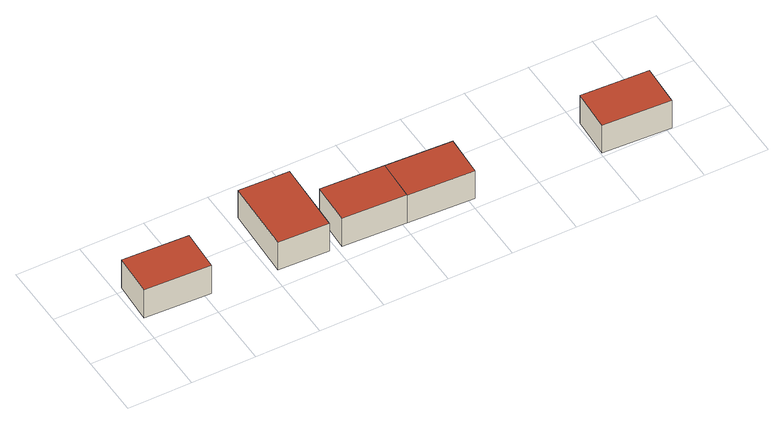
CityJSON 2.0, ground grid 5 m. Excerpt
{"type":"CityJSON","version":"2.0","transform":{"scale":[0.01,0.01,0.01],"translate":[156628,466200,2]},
"CityObjects":{
"building1":{"type":"Building","attributes":{"b3_bag_bag_overlap":0,"b3_dak_type":"horizontal","b3_extrusie":"standard","b3_h_dak_50p":4.74,"b3_h_dak_70p":4.75,"b3_h_dak_max":4.79,"b3_h_dak_min":4.7,"b3_h_maaiveld":2.14,"b3_is_glas_dak":false,"b3_kas_warenhuis":false,"b3_kwaliteitsindicator":true,"b3_mutatie_ahn3_ahn4":false,"b3_mutatie_ahn4_ahn5":false,"b3_n_nok":0,"b3_n_vlakken":1,"b3_opp_buitenmuur":35.32,"b3_opp_dak_plat":17.09,"b3_opp_dak_schuin":0,"b3_opp_grond":17.08,"b3_opp_scheidingsmuur":8.63,"b3_rmse_lod12":0.0256,"b3_rmse_lod13":0.0256,"b3_rmse_lod22":0.0232,"b3_t_run":9,"b3_val3dity_lod12":"[]","b3_val3dity_lod13":"[]","b3_val3dity_lod22":"[]","b3_volume_lod12":44.48,"b3_volume_lod13":44.48,"b3_volume_lod22":44.33,"geconstateerd":false,"oorspronkelijkbouwjaar":1987,"status":"Pand in gebruik"},"children":["building1-1"]},
"building1-1":{"type":"BuildingPart","parents":["building1"],"geometry":[{"type":"Solid","lod":"2.2","boundaries":[[[[0,1,2,3]],[[4,5,6,7]],[[7,6,1,0]],[[6,5,2,1]],[[5,4,3,2]],[[4,7,0,3]]]],"semantics":{"surfaces":[{"type":"GroundSurface"},{"type":"RoofSurface"},{"type":"WallSurface"}],"values":[[0,1,2,2,2,2]]}}]},
"building2":{"type":"Building","attributes":{"b3_dak_type":"horizontal","b3_extrusie":"standard","b3_h_dak_50p":4.67,"b3_h_dak_70p":4.68,"b3_h_dak_max":4.79,"b3_h_dak_min":4.62,"b3_h_maaiveld":2.12,"b3_is_glas_dak":false,"b3_kas_warenhuis":false,"b3_kwaliteitsindicator":true,"b3_mutatie_ahn3_ahn4":false,"b3_mutatie_ahn4_ahn5":false,"b3_n_nok":0,"b3_n_vlakken":1,"b3_opp_buitenmuur":49.28,"b3_opp_dak_plat":22.61,"b3_opp_dak_schuin":0,"b3_opp_grond":22.61,"b3_opp_scheidingsmuur":0,"b3_rmse_lod12":0.0358,"b3_rmse_lod13":0.0358,"b3_rmse_lod22":0.0329,"b3_t_run":10,"b3_val3dity_lod12":"[]","b3_val3dity_lod13":"[]","b3_val3dity_lod22":"[]","b3_volume_lod12":57.76,"b3_volume_lod13":57.76,"b3_volume_lod22":57.56,"geconstateerd":false,"oorspronkelijkbouwjaar":1987,"status":"Pand in gebruik"},"children":["building2-1"]},
"building2-1":{"type":"BuildingPart","parents":["building2"],"geometry":[{"type":"Solid","lod":"2.2","boundaries":[[[[8,9,10,11]],[[12,13,14,15]],[[15,14,9,8]],[[14,13,10,9]],[[13,12,11,10]],[[12,15,8,11]]]],"semantics":{"surfaces":[{"type":"GroundSurface"},{"type":"RoofSurface"},{"type":"WallSurface"}],"values":[[0,1,2,2,2,2]]}}]},
"building3":{"type":"Building","attributes":{"b3_bag_bag_overlap":0,"b3_dak_type":"horizontal","b3_extrusie":"standard","b3_h_dak_50p":4.72,"b3_h_dak_70p":4.73,"b3_h_dak_max":4.92,"b3_h_dak_min":4.68,"b3_h_maaiveld":2.12,"b3_is_glas_dak":false,"b3_kas_warenhuis":false,"b3_kwaliteitsindicator":true,"b3_mutatie_ahn3_ahn4":false,"b3_mutatie_ahn4_ahn5":false,"b3_n_nok":0,"b3_n_vlakken":1,"b3_opp_buitenmuur":34.46,"b3_opp_dak_plat":16.17,"b3_opp_dak_schuin":0,"b3_opp_grond":16.17,"b3_opp_scheidingsmuur":8.4,"b3_rmse_lod12":0.0611,"b3_rmse_lod13":0.0611,"b3_rmse_lod22":0.0597,"b3_t_run":6,"b3_val3dity_lod12":"[]","b3_val3dity_lod13":"[]","b3_val3dity_lod22":"[]","b3_volume_lod12":42.11,"b3_volume_lod13":42.11,"b3_volume_lod22":42.18,"geconstateerd":false,"oorspronkelijkbouwjaar":1987,"status":"Pand in gebruik"},"children":["building3-1"]},
"building3-1":{"type":"BuildingPart","parents":["building3"],"geometry":[{"type":"Solid","lod":"2.2","boundaries":[[[[16,17,18,19]],[[20,21,22,23]],[[23,22,17,16]],[[22,21,18,17]],[[21,20,19,18]],[[20,23,16,19]]]],"semantics":{"surfaces":[{"type":"GroundSurface"},{"type":"RoofSurface"},{"type":"WallSurface"}],"values":[[0,1,2,2,2,2]]}}]},
"building4":{"type":"Building","attributes":{"b3_bag_bag_overlap":0,"b3_dak_type":"horizontal","b3_extrusie":"standard","b3_h_dak_50p":4.71,"b3_h_dak_70p":4.72,"b3_h_dak_max":4.84,"b3_h_dak_min":4.66,"b3_h_maaiveld":2.13,"b3_is_glas_dak":false,"b3_kas_warenhuis":false,"b3_kwaliteitsindicator":true,"b3_mutatie_ahn3_ahn4":false,"b3_mutatie_ahn4_ahn5":false,"b3_n_nok":0,"b3_n_vlakken":1,"b3_opp_buitenmuur":35.13,"b3_opp_dak_plat":16.81,"b3_opp_dak_schuin":0,"b3_opp_grond":16.81,"b3_opp_scheidingsmuur":8.4,"b3_rmse_lod12":0.0374,"b3_rmse_lod13":0.0374,"b3_rmse_lod22":0.035,"b3_t_run":9,"b3_val3dity_lod12":"[]","b3_val3dity_lod13":"[]","b3_val3dity_lod22":"[]","b3_volume_lod12":43.53,"b3_volume_lod13":43.53,"b3_volume_lod22":43.44,"geconstateerd":false,"oorspronkelijkbouwjaar":1987,"status":"Pand in gebruik"},"children":["building4-1"]},
"building4-1":{"type":"BuildingPart","parents":["building4"],"geometry":[{"type":"Solid","lod":"2.2","boundaries":[[[[24,25,26,27]],[[28,29,30,31]],[[31,30,25,24]],[[30,29,26,25]],[[29,28,27,26]],[[28,31,24,27]]]],"semantics":{"surfaces":[{"type":"GroundSurface"},{"type":"RoofSurface"},{"type":"WallSurface"}],"values":[[0,1,2,2,2,2]]}}]},
"building5":{"type":"Building","attributes":{"b3_dak_type":"horizontal","b3_extrusie":"standard","b3_h_dak_50p":4.7,"b3_h_dak_70p":4.71,"b3_h_dak_max":4.78,"b3_h_dak_min":4.68,"b3_h_maaiveld":2.12,"b3_is_glas_dak":false,"b3_kas_warenhuis":false,"b3_kwaliteitsindicator":true,"b3_mutatie_ahn3_ahn4":false,"b3_mutatie_ahn4_ahn5":false,"b3_n_nok":0,"b3_n_vlakken":1,"b3_opp_buitenmuur":44.41,"b3_opp_dak_plat":17.43,"b3_opp_dak_schuin":0,"b3_opp_grond":17.43,"b3_opp_scheidingsmuur":0,"b3_rmse_lod12":0.0431,"b3_rmse_lod13":0.0431,"b3_rmse_lod22":0.0431,"b3_t_run":7,"b3_val3dity_lod12":"[]","b3_val3dity_lod13":"[]","b3_val3dity_lod22":"[]","b3_volume_lod12":45.17,"b3_volume_lod13":45.17,"b3_volume_lod22":45.11,"geconstateerd":false,"oorspronkelijkbouwjaar":1987,"status":"Pand in gebruik"},"children":["building5-1"]},
"building5-1":{"type":"BuildingPart","parents":["building5"],"geometry":[{"type":"Solid","lod":"2.2","boundaries":[[[[32,33,34,35]],[[36,37,38,39]],[[39,38,33,32]],[[38,37,34,33]],[[37,36,35,34]],[[36,39,32,35]]]],"semantics":{"surfaces":[{"type":"GroundSurface"},{"type":"RoofSurface"},{"type":"WallSurface"}],"values":[[0,1,2,2,2,2]]}}]}
},
"vertices":[
[550,180,14],[35,204,14],[52,536,14],[566,511,14],[566,511,275],[52,536,275],[35,204,275],[550,180,275],
[1468,713,12],[1444,139,12],[1051,155,12],[1075,729,12],[1075,729,268],[1051,155,268],[1444,139,268],[1468,713,268],
[1539,133,12],[1555,460,12],[2049,435,12],[2033,109,12],[2033,109,273],[2049,435,273],[1555,460,273],[1539,133,273],
[2549,84,13],[2033,109,13],[2049,435,13],[2565,408,13],[2565,408,272],[2049,435,272],[2033,109,272],[2549,84,272],
[4056,335,12],[4040,5,12],[3511,32,12],[3530,362,12],[3530,362,271],[3511,32,271],[4040,5,271],[4056,335,271]
]}
